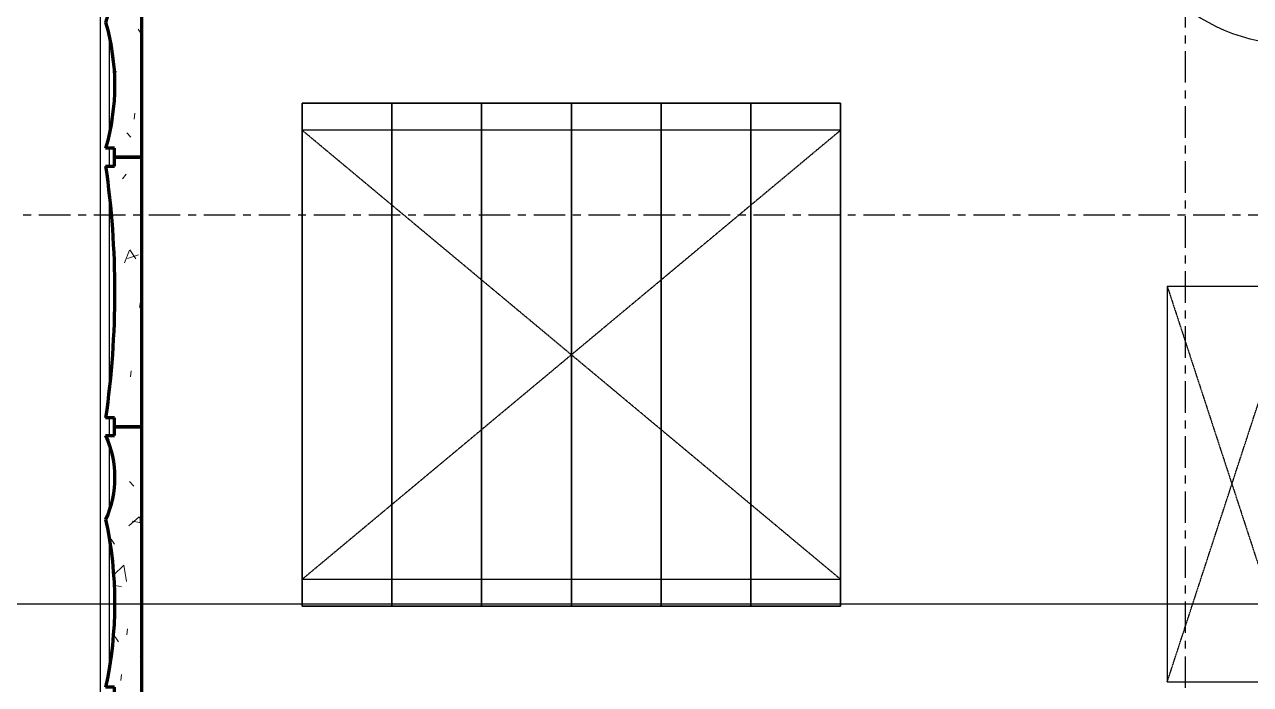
# Model space of a CAD drawing. Header units: millimetres. Extents: x -1379 to 1385823, y -4884429 to 548763.
# Drawn here: x 656006 to 662836, y -2363023 to -2359350 of the extents above; entities that cross this region are included whole.
import ezdxf
from ezdxf.enums import TextEntityAlignment as Align

# ---------------------------------------------------------------- set-up
doc = ezdxf.new("R2010")
doc.units = ezdxf.units.MM
for name, pattern in [('CENTER', [50.8, 31.75, -6.35, 6.35, -6.35]), ('HIDDEN', [0.375, 0.25, -0.125]), ('TA_GL_000.70000', [1.925, 0.7, -0.175, 0.175, -0.175, 0.7])]:
    doc.linetypes.add(name, pattern=pattern)
for name, color, linetype in [('000 - 0_SYM_DWG_GRIDLINE_MAIN_COLOR_251', 7, 'Continuous'), ('000 - 0_SYM_DWG_HIDDENlINE_MAIN_COLOR_251', 7, 'HIDDEN'), ('000 - 0_SYM_DWG_SLOPE-SYM_TEXT_COLOR_3', 7, 'Continuous'), ('000 - EXISTING_BUILDING_MAIN_COLOR_251', 7, 'Continuous'), ('000 - EXISTING_PRECAST_MAIN_COLOR_1', 7, 'Continuous'), ('000 - GRID', 7, 'CENTER')]:
    doc.layers.add(name, color=color, linetype=linetype)
doc.styles.add('ARIAL', font='arial.ttf')
doc.styles.add('TA', font='', dxfattribs={"height": 4.5})
doc.styles.get('TA').set_extended_font_data('Cordia New')

# ---------------------------------------------------------------- blocks, each defined once
blk = doc.blocks.new('A$Cc55aeaab')
at = {"color": 7}
blk.add_lwpolyline([(5000, -400), (5775, -400), (5775, 0), (5000, 0)], close=True, dxfattribs=at)
blk = doc.blocks.new('DPA_DR-SG-SW - D4_1100x2150 mm-5618400-IV01 - EGRESS LEVEL PLAN')
at = {"layer": '000 - EXISTING_BUILDING_MAIN_COLOR_251', "color": 7}
for p, q in [((-550, 23.65), (-500, 23.65)), ((-550, -76.35), (-550, 23.65)), ((-500, 23.65), (-500, -33.35)), ((500, 23.65), (550, 23.65)), ((500, -33.35), (500, 23.65)), ((550, 23.65), (550, -76.35)), ((-515, -33.35), (-515, -76.35)), ((-500, -33.35), (-515, -33.35)), ((515, -33.35), (500, -33.35)), ((515, -76.35), (515, -33.35)), ((-515, -76.35), (-550, -76.35)), ((472, -76.35), (515, -76.35)), ((472, -1106.35), (472, -76.35)), ((515, -76.35), (515, -1106.35)), ((550, -76.35), (515, -76.35)), ((515, -1106.35), (472, -1106.35))]:
    blk.add_line(p, q, dxfattribs=at)
at = {"layer": '000 - EXISTING_BUILDING_MAIN_COLOR_251', "color": 7, "lineweight": 35}
for p, q in [((-550, 23.65), (-550, -76.35)), ((-500, 23.65), (-550, 23.65)), ((-500, -33.35), (-500, 23.65)), ((500, 23.65), (500, -33.35)), ((550, 23.65), (500, 23.65)), ((550, -76.35), (550, 23.65)), ((-515, -76.35), (-515, -33.35)), ((-515, -33.35), (-500, -33.35)), ((500, -33.35), (515, -33.35)), ((515, -33.35), (515, -76.35)), ((-550, -76.35), (-515, -76.35)), ((515, -76.35), (550, -76.35))]:
    blk.add_line(p, q, dxfattribs=at)
at = {"layer": '000 - EXISTING_BUILDING_MAIN_COLOR_251', "color": 7}
blk.add_arc((515, -76.35), 1030, 180, 270, dxfattribs=at)
blk = doc.blocks.new('DPA_AC-FLR - A51_3000x2500_500mm-5662247-IV01 - EGRESS LEVEL PLAN')
at = {"layer": '000 - EXISTING_BUILDING_MAIN_COLOR_251', "color": 7}
for p, q in [((-1550, 1350), (-1550, -1450)), ((-1050, 1350), (-1550, 1350)), ((-1550, 1350), (-1050, 1350)), ((-1550, -1450), (-1550, 1350)), ((-1050, 1350), (-1050, -1450)), ((-550, 1350), (-1050, 1350)), ((-1050, 1350), (-550, 1350)), ((-1050, -1450), (-1050, 1350)), ((-1050, -1450), (-1050, 1350)), ((-1050, 1350), (-1050, -1450)), ((-550, 1350), (-550, -1450)), ((-50, 1350), (-550, 1350)), ((-550, 1350), (-50, 1350)), ((-550, -1450), (-550, 1350)), ((-550, -1450), (-550, 1350)), ((-550, 1350), (-550, -1450)), ((-50, 1350), (-50, -1450)), ((450, 1350), (-50, 1350)), ((-50, 1350), (450, 1350)), ((-50, -1450), (-50, 1350)), ((-50, -1450), (-50, 1350)), ((-50, 1350), (-50, -1450)), ((450, 1350), (450, -1450)), ((950, 1350), (450, 1350)), ((450, 1350), (950, 1350)), ((450, -1450), (450, 1350)), ((450, -1450), (450, 1350)), ((450, 1350), (450, -1450)), ((950, 1350), (950, -1450)), ((1450, 1350), (950, 1350)), ((950, 1350), (1450, 1350)), ((950, -1450), (950, 1350)), ((950, -1450), (950, 1350)), ((950, 1350), (950, -1450)), ((1450, -1450), (1450, 1350)), ((1450, 1350), (1450, -1450)), ((-1550, 1200), (1450, 1200)), ((-1550, -1300), (1450, -1300)), ((-1550, -1450), (-1050, -1450)), ((-1050, -1450), (-1550, -1450)), ((-1050, -1450), (-550, -1450)), ((-550, -1450), (-1050, -1450)), ((-550, -1450), (-50, -1450)), ((-50, -1450), (-550, -1450)), ((-50, -1450), (450, -1450)), ((450, -1450), (-50, -1450)), ((450, -1450), (950, -1450)), ((950, -1450), (450, -1450)), ((950, -1450), (1450, -1450)), ((1450, -1450), (950, -1450))]:
    blk.add_line(p, q, dxfattribs=at)
at = {"layer": '000 - EXISTING_BUILDING_MAIN_COLOR_251', "color": 7, "lineweight": 35}
for p, q in [((-1550, 1350), (1450, 1350)), ((-1550, -1450), (-1550, 1350)), ((1450, -1450), (1450, 1350)), ((-1550, -1450), (1450, -1450))]:
    blk.add_line(p, q, dxfattribs=at)
blk = doc.blocks.new('DPA_Curved type B 1 - Curved Type B-V42-IV01 - EGRESS LEVEL PLAN')
at = {"layer": '000 - EXISTING_PRECAST_MAIN_COLOR_1', "lineweight": 9}
h = blk.add_hatch(dxfattribs=at)
h.set_pattern_fill('FP_34', style=0, pattern_type=2)
h.set_pattern_definition([(50, (-222899, 2307417), (728.7365, -63.75582), [76.2, -838.2]), (355, (-222899, 2307417), (-140.97162, 764.2276), [60.96, -670.56]), (100.451, (-222838.26, 2307411.7), (587.77, 700.46675), [64.76, -712.36]), (46.184, (-222899, 2307620.2), (1084.31624, -168.17096), [114.3, -1257.3]), (96.636, (-222808.6, 2307606.2), (949.6099, 989.70985), [97.14, -1068.54]), (351.184, (-222899, 2307620.2), (949.62055, 989.70115), [91.44, -1005.84]), (21, (-222797.4, 2307569.4), (606.45787, -409.06057), [76.2, -838.2]), (326, (-222797.4, 2307569.4), (247.20834, 736.75292), [60.96, -670.56]), (71.451, (-222746.85, 2307535.3), (853.66825, 327.68547), [64.76, -712.36]), (37.5, (-222899, 2307417), (12.354693, 338.22012), [33.528, -628.904, 33.528, -1320.292]), (37.5, (-222899, 2307417), (12.354693, 338.22012), [-695.96, -647.192, 33.528, -639.572]), (7.5, (-222899, 2307417), (267.278874, 400.722127), [33.528, -354.584, 33.528, -870.204]), (7.5, (-222899, 2307417), (267.278874, 400.722127), [-421.64, -613.664, 33.528, -223.012]), (327.5, (-223125.56, 2307417), (542.36333, -22.915345), [33.528, -220.472, 33.528, -1810.512]), (327.5, (-223125.56, 2307417), (542.36333, -22.915345), [-287.528, -758.952, 33.528, -1018.032]), (317.5, (-223227.16, 2307417), (592.51696, 101.70711), [33.528, -296.672, 33.528, -1239.52]), (317.5, (-223227.16, 2307417), (592.51696, 101.70711), [-363.728, -492.76, 33.528, -713.232])])
h.paths.add_polyline_path([(750, 0), (750, 150), (700, 150), (700, 200), (584.8, 172.3), (468.1, 155.6), (350, 150), (231.9, 155.6), (114.9, 172.3), (0, 200), (-114.9, 172.3), (-235.1, 155.4), (-350, 150), (-468.1, 155.6), (-585.1, 172.3), (-700, 200), (-700, 150), (-750, 150), (-750, 0), (450, 0)])
at = {"layer": '000 - EXISTING_PRECAST_MAIN_COLOR_1', "color": 7, "lineweight": 70}
for p, q in [((-700, 150), (-750, 150)), ((-750, 150), (-750, 0)), ((-700, 200), (-700, 150)), ((700, 150), (700, 200)), ((750, 150), (700, 150)), ((750, 0), (750, 150)), ((-750, 0), (750, 0))]:
    blk.add_line(p, q, dxfattribs=at)
for centre in [(-350, 1400), (350, 1400)]:
    blk.add_arc(centre, 1250, 253.74023, 286.25977, dxfattribs=at)
blk = doc.blocks.new('DPA_Curved type A 1 - Curved Type A-V43-IV01 - EGRESS LEVEL PLAN')
at = {"layer": '000 - EXISTING_PRECAST_MAIN_COLOR_1', "lineweight": 9}
h = blk.add_hatch(dxfattribs=at)
h.set_pattern_fill('FP_35', style=0, pattern_type=2)
h.set_pattern_definition([(50, (-224399, 2307417), (728.7365, -63.75582), [76.2, -838.2]), (355, (-224399, 2307417), (-140.97162, 764.2276), [60.96, -670.56]), (100.451, (-224338.26, 2307411.7), (587.77, 700.46675), [64.76, -712.36]), (46.184, (-224399, 2307620.2), (1084.31624, -168.17096), [114.3, -1257.3]), (96.636, (-224308.6, 2307606.2), (949.6099, 989.70985), [97.14, -1068.54]), (351.184, (-224399, 2307620.2), (949.62055, 989.70115), [91.44, -1005.84]), (21, (-224297.4, 2307569.4), (606.45787, -409.06057), [76.2, -838.2]), (326, (-224297.4, 2307569.4), (247.20834, 736.75292), [60.96, -670.56]), (71.451, (-224246.85, 2307535.3), (853.66825, 327.68547), [64.76, -712.36]), (37.5, (-224399, 2307417), (12.354693, 338.22012), [33.528, -628.904, 33.528, -1320.292]), (37.5, (-224399, 2307417), (12.354693, 338.22012), [-695.96, -647.192, 33.528, -639.572]), (7.5, (-224399, 2307417), (267.278874, 400.722127), [33.528, -354.584, 33.528, -870.204]), (7.5, (-224399, 2307417), (267.278874, 400.722127), [-421.64, -613.664, 33.528, -223.012]), (327.5, (-224625.56, 2307417), (542.36333, -22.915345), [33.528, -220.472, 33.528, -1810.512]), (327.5, (-224625.56, 2307417), (542.36333, -22.915345), [-287.528, -758.952, 33.528, -1018.032]), (317.5, (-224727.16, 2307417), (592.51696, 101.70711), [33.528, -296.672, 33.528, -1239.52]), (317.5, (-224727.16, 2307417), (592.51696, 101.70711), [-363.728, -492.76, 33.528, -713.232])])
h.paths.add_polyline_path([(-750, 0), (750, 0), (750, 150), (700, 150), (700, 200), (466.4, 172.2), (234, 155.6), (0, 150), (-234, 155.6), (-467.5, 172.3), (-700, 200), (-700, 150), (-750, 150), (-750, 131.1)])
at = {"layer": '000 - EXISTING_PRECAST_MAIN_COLOR_1', "color": 7, "lineweight": 70}
for p, q in [((-700, 150), (-750, 150)), ((-750, 150), (-750, 0)), ((-700, 200), (-700, 150)), ((700, 150), (700, 200)), ((750, 150), (700, 150)), ((750, 0), (750, 150)), ((-750, 0), (750, 0))]:
    blk.add_line(p, q, dxfattribs=at)
blk.add_arc((0, 5078.8), 4928.8, 261.83504, 278.16496, dxfattribs=at)
blk = doc.blocks.new('DPA_Curved type C_Left 1 - Curved Type C_Left-V44-IV01 - EGRESS LEVEL PLAN')
at = {"layer": '000 - EXISTING_PRECAST_MAIN_COLOR_1', "lineweight": 9}
h = blk.add_hatch(dxfattribs=at)
h.set_pattern_fill('FP_36', style=0, pattern_type=2)
h.set_pattern_definition([(50, (-225899, 2307417), (728.7365, -63.75582), [76.2, -838.2]), (355, (-225899, 2307417), (-140.97162, 764.2276), [60.96, -670.56]), (100.451, (-225838.26, 2307411.7), (587.77, 700.46675), [64.76, -712.36]), (46.184, (-225899, 2307620.2), (1084.31624, -168.17096), [114.3, -1257.3]), (96.636, (-225808.6, 2307606.2), (949.6099, 989.70985), [97.14, -1068.54]), (351.184, (-225899, 2307620.2), (949.62055, 989.70115), [91.44, -1005.84]), (21, (-225797.4, 2307569.4), (606.45787, -409.06057), [76.2, -838.2]), (326, (-225797.4, 2307569.4), (247.20834, 736.75292), [60.96, -670.56]), (71.451, (-225746.85, 2307535.3), (853.66825, 327.68547), [64.76, -712.36]), (37.5, (-225899, 2307417), (12.354693, 338.22012), [33.528, -628.904, 33.528, -1320.292]), (37.5, (-225899, 2307417), (12.354693, 338.22012), [-695.96, -647.192, 33.528, -639.572]), (7.5, (-225899, 2307417), (267.278874, 400.722127), [33.528, -354.584, 33.528, -870.204]), (7.5, (-225899, 2307417), (267.278874, 400.722127), [-421.64, -613.664, 33.528, -223.012]), (327.5, (-226125.56, 2307417), (542.36333, -22.915345), [33.528, -220.472, 33.528, -1810.512]), (327.5, (-226125.56, 2307417), (542.36333, -22.915345), [-287.528, -758.952, 33.528, -1018.032]), (317.5, (-226227.16, 2307417), (592.51696, 101.70711), [33.528, -296.672, 33.528, -1239.52]), (317.5, (-226227.16, 2307417), (592.51696, 101.70711), [-363.728, -492.76, 33.528, -713.232])])
h.paths.add_polyline_path([(-750, 0), (750, 0), (750, 150), (700, 150), (700, 200), (545.8, 172.2), (390, 155.4), (233.3, 149.8), (75.3, 155.6), (-79.1, 172.2), (-233.3, 200), (-309.1, 172.2), (-387.3, 155.4), (-469.7, 150), (-547.1, 155.6), (-624.9, 172.3), (-700, 200), (-700, 150), (-750, 150), (-750, 129.8)])
at = {"layer": '000 - EXISTING_PRECAST_MAIN_COLOR_1', "color": 7, "lineweight": 70}
for p, q in [((-700, 150), (-750, 150)), ((-750, 150), (-750, 0)), ((-700, 200), (-700, 150)), ((700, 150), (700, 200)), ((750, 150), (700, 150)), ((750, 0), (750, 150)), ((-750, 0), (750, 0))]:
    blk.add_line(p, q, dxfattribs=at)
for centre, radius, start, end in [((-466.7, 717.5), 567.7, 245.72937, 294.27063), ((233.3, 2346.1), 2196.2, 257.73193, 282.26807)]:
    blk.add_arc(centre, radius, start, end, dxfattribs=at)
blk = doc.blocks.new('A$Cc52987c4')
at = {"layer": '000 - 0_SYM_DWG_HIDDENlINE_MAIN_COLOR_251', "color": 7}
for p, q in [((10015, -4885), (7515, -1885)), ((7518.3, -4881.1), (10015, -1885)), ((10585, -6705), (8385, -7425)), ((8385, -6705), (10585, -7425))]:
    blk.add_line(p, q, dxfattribs=at)
at = {"layer": '000 - EXISTING_BUILDING_MAIN_COLOR_251', "color": 7}
for p, q in [((135, -760), (16695, -760)), ((6998, -810), (7532, -810)), ((7615, -810), (7715, -810)), ((7882.6, -810), (8947.4, -810)), ((9115, -810), (9215, -810)), ((9269.3, -810), (9627.4, -810)), ((9792.6, -810), (10504.1, -810)), ((12275, -990), (5625, -990)), ((7365, -1885), (10165, -1885)), ((7365, -4885), (7365, -1885)), ((10165, -1885), (10165, -4885)), ((10165, -4885), (7365, -4885)), ((8385, -7425), (8385, -6705)), ((8385, -6705), (10585, -6705)), ((10585, -6705), (10585, -7425))]:
    blk.add_line(p, q, dxfattribs=at)
for name, p, rotation in [('DPA_AC-FLR - A51_3000x2500_500mm-5662247-IV01 - EGRESS LEVEL PLAN', (8715, -3335), 90), ('DPA_DR-SG-SW - D4_1100x2150 mm-5618400-IV01 - EGRESS LEVEL PLAN', (6525, -7501.3), 180)]:
    blk.add_blockref(name, p, dxfattribs=dict(at, rotation=rotation))
at = {"layer": '000 - EXISTING_PRECAST_MAIN_COLOR_1', "color": 7}
for name, p in [('DPA_Curved type B 1 - Curved Type B-V42-IV01 - EGRESS LEVEL PLAN', (6915, -990)), ('DPA_Curved type A 1 - Curved Type A-V43-IV01 - EGRESS LEVEL PLAN', (8415, -990)), ('DPA_Curved type C_Left 1 - Curved Type C_Left-V44-IV01 - EGRESS LEVEL PLAN', (9915, -990))]:
    blk.add_blockref(name, p, dxfattribs=at)
blk = doc.blocks.new('*U1927')
at = {"layer": '000 - 0_SYM_DWG_GRIDLINE_MAIN_COLOR_251', "color": 7, "linetype": 'ByBlock', "ltscale": 5}
blk.add_line((10, 0), (-321.4, 0), dxfattribs=at)
at = {"color": 7, "style": 'TA', "flags": 1}
blk.add_attdef('LOCATION', (6, -6), '', height=4.5, rotation=270, dxfattribs=at)
at = {"layer": '000 - 0_SYM_DWG_SLOPE-SYM_TEXT_COLOR_3', "color": 7, "style": 'ARIAL'}
blk.add_attdef('GRID-HEAD', text='', height=4, rotation=270, dxfattribs=at).set_placement((27.4, 0), align=Align.MIDDLE_CENTER)
blk = doc.blocks.new('*U1925')
at = {"layer": '000 - 0_SYM_DWG_GRIDLINE_MAIN_COLOR_251', "color": 7, "linetype": 'ByBlock', "ltscale": 5}
blk.add_line((30, 0), (-408.5, 0), dxfattribs=at)
at = {"color": 7, "style": 'TA', "flags": 1}
blk.add_attdef('LOCATION', (6, -6), '', height=4.5, rotation=270, dxfattribs=at)
at = {"layer": '000 - 0_SYM_DWG_SLOPE-SYM_TEXT_COLOR_3', "color": 7, "style": 'ARIAL'}
blk.add_attdef('GRID-HEAD', text='', height=4, rotation=180, dxfattribs=at).set_placement((50, 0), align=Align.MIDDLE_CENTER)
blk = doc.blocks.new('C-1-IV01_REV00_20260614-171844_LOPF_DIMS')
at = {"layer": '000 - GRID', "color": 7, "linetype": 'TA_GL_000.70000'}
for name, p, xscale, yscale, zscale, rotation in [('*U1927', (7985, 0), 50.00000000000007, 50.00000000000007, 50.00000000000007, 90), ('*U1925', (0, -6805), 50.00000000000004, 50.00000000000004, 50.00000000000004, 180)]:
    blk.add_blockref(name, p, dxfattribs=dict(at, xscale=xscale, yscale=yscale, zscale=zscale, rotation=rotation))

msp = doc.modelspace()

# ---------------------------------------------------------------- block references
at = {"color": 7, "yscale": -1, "rotation": 270}
for name in ['C-1-IV01_REV00_20260614-171844_LOPF_DIMS', 'A$Cc52987c4']:
    msp.add_blockref(name, (655667.8, -2352423.5), dxfattribs=at)
at = {"color": 7, "xscale": 50, "yscale": 50, "zscale": 50}
msp.add_blockref('A$Cc55aeaab', (393796.4, -2362576.9), dxfattribs=at)

doc.saveas('drawing.dxf')
